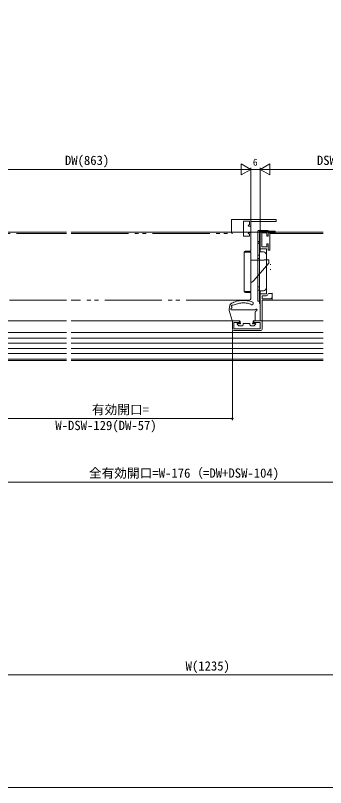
# Model space of a CAD drawing. Units: millimetres, scale not verified. Extents: x -693 to 693, y -1120 to 1122.
# Drawn here: x 112.1 to 307.4, y -1120 to -633.6 of the extents above; entities that cross this region are included whole.
import ezdxf
from ezdxf.enums import TextEntityAlignment as Align

# ---------------------------------------------------------------- set-up
doc = ezdxf.new("R2010")
doc.units = ezdxf.units.MM
doc.header["$LTSCALE"] = 4
doc.linetypes.add('DOUBLE_CHAIN2', pattern=[12.8, 9, -1, 0.6, -0.6, 0.6, -1])
for name, color, linetype, lineweight in [('0-0_0', 7, 'Continuous', 9), ('0-4_YKK_12', 2, 'Continuous', 9), ('0-5_YKK_13', 4, 'Continuous', 9), ('0-6_YKK_D', 6, 'Continuous', 9), ('0-8_YKK_A1', 7, 'Continuous', 9)]:
    doc.layers.add(name, color=color, linetype=linetype, lineweight=lineweight)
doc.styles.add('ＭＳ ゴシック', font='')
doc.styles.get('ＭＳ ゴシック').set_extended_font_data('MS Gothic')

msp = doc.modelspace()

# ---------------------------------------------------------------- linework, layer by layer
at = {"layer": '0-0_0'}
msp.add_lwpolyline([(693, -1120), (-693, -1120), (-693, 1064)], dxfattribs=at)
at = {"layer": '0-4_YKK_12'}
for p, q in [((48.756, -770.06), (144.257, -770.06)), ((147.257, -770.06), (305.92, -770.06)), ((144.257, -826.06), (61.252, -826.06)), ((253.26, -826.06), (147.257, -826.06)), ((305.92, -826.06), (262.053, -826.06)), ((144.257, -833.361), (48.757, -833.361)), ((305.92, -833.361), (147.257, -833.361)), ((144.257, -836.961), (48.757, -836.961)), ((144.257, -839.961), (48.757, -839.961)), ((305.92, -836.961), (147.257, -836.961)), ((305.92, -839.961), (147.257, -839.961)), ((144.257, -843.461), (48.757, -843.461)), ((305.92, -843.461), (147.257, -843.461)), ((48.756, -851.06), (144.257, -851.06)), ((144.257, -846.461), (48.757, -846.461)), ((144.257, -850.06), (48.757, -850.06)), ((305.92, -846.461), (147.257, -846.461)), ((305.92, -850.06), (147.257, -850.06)), ((147.257, -851.06), (305.92, -851.06))]:
    msp.add_line(p, q, dxfattribs=at)
at = {"layer": '0-5_YKK_13', "linetype": 'DOUBLE_CHAIN2'}
for p, q in [((61.656, -771.06), (144.257, -771.06)), ((147.257, -771.06), (248.756, -771.06)), ((272.257, -771.06), (272.257, -781.36)), ((305.92, -771.06), (272.257, -771.06)), ((272.557, -790.56), (272.957, -790.56)), ((272.557, -793.56), (272.957, -793.56)), ((144.257, -813.06), (61.656, -813.06)), ((255.556, -813.06), (147.257, -813.06)), ((246.732, -818.57), (247.125, -816.342)), ((246.786, -819.492), (248.692, -825.847)), ((248.257, -819.06), (263.156, -819.06)), ((263.156, -825.76), (263.156, -820.379)), ((253.252, -826.06), (248.98, -826.06)), ((253.556, -826.36), (253.556, -827.141)), ((261.756, -826.36), (261.756, -827.139)), ((262.061, -826.06), (262.856, -826.06)), ((252.744, -829.073), (251.844, -828.172)), ((253.037, -827.66), (252.056, -827.66)), ((254.556, -829.16), (252.957, -829.16)), ((255.556, -828.16), (255.556, -827.96)), ((259.456, -827.66), (255.856, -827.66)), ((259.756, -828.16), (259.756, -827.96)), ((260.756, -829.16), (262.256, -829.16)), ((262.276, -827.66), (263.156, -827.66)), ((262.469, -829.073), (263.369, -828.172))]:
    msp.add_line(p, q, dxfattribs=at)
at = {"layer": '0-5_YKK_13'}
for p, q in [((264.756, -769.56), (264.756, -776.56)), ((264.756, -769.56), (264.756, -776.56)), ((266.256, -769.06), (265.256, -769.06)), ((266.256, -769.06), (265.256, -769.06)), ((271.256, -769.06), (266.256, -769.06)), ((266.256, -769.06), (266.256, -769.56)), ((266.256, -769.06), (266.256, -769.56)), ((264.756, -776.06), (264.756, -787.66)), ((265.256, -777.06), (265.256, -777.06)), ((265.256, -777.06), (265.256, -777.06)), ((256.256, -782.71), (260.256, -782.71)), ((256.256, -782.71), (256.256, -807.41)), ((260.256, -807.41), (260.256, -782.71)), ((265.756, -782.56), (268.256, -782.56)), ((260.256, -787.76), (268.856, -787.76)), ((264.756, -784.56), (265.756, -784.56)), ((265.756, -786.66), (264.756, -786.66)), ((264.756, -787.66), (264.756, -813.56)), ((271.756, -787.56), (268.856, -787.56)), ((268.856, -787.76), (268.856, -787.56)), ((270.256, -784.56), (270.256, -805.06)), ((270.256, -787.66), (270.256, -788.66)), ((271.756, -787.56), (271.756, -789.56)), ((271.756, -789.56), (262.25, -800.497)), ((256.256, -807.41), (260.256, -807.41)), ((265.756, -804.66), (264.756, -804.66)), ((265.756, -806.66), (264.756, -806.66)), ((265.756, -807.06), (268.256, -807.06))]:
    msp.add_line(p, q, dxfattribs=at)
for points in [[(265.756, -769.56), (265.756, -815.06), (266.256, -815.06), (266.256, -807.06)], [(266.256, -782.56), (266.256, -769.56), (271.256, -769.56), (271.256, -769.06)], [(264.756, -813.56), (265.756, -813.56), (265.756, -788.66), (265.756, -776.06), (264.756, -776.06)]]:
    msp.add_lwpolyline(points, dxfattribs=at)
at = {"layer": '0-5_YKK_13', "linetype": 'DOUBLE_CHAIN2'}
msp.add_lwpolyline([(305.92, -813.06), (273.757, -813.06), (273.756, -808.46)], dxfattribs=at)
at = {"layer": '0-5_YKK_13'}
for centre, radius, start, end in [((265.256, -769.56), 0.5, 90, 180), ((265.256, -769.56), 0.5, 90, 180), ((266.256, -769.56), 0.5, 90, 180.00001), ((266.256, -769.56), 0.5, 90, 180.00001), ((265.256, -776.56), 0.5, 180, 270), ((265.256, -777.56), 0.5, 0.00001, 90), ((268.256, -784.56), 2, 0, 90), ((257.721, -796.56), 6, 295.00246, 319), ((268.256, -805.06), 2, 270, 0)]:
    msp.add_arc(centre, radius, start, end, dxfattribs=at)
at = {"layer": '0-5_YKK_13', "linetype": 'DOUBLE_CHAIN2'}
for centre, radius, start, end in [((249.095, -816.69), 2, 117.65284, 170), ((255.592, -829.09), 16, 68.90866, 117.65284), ((248.67, -816.589), 0.5, 58.4025, 233.96704), ((248.199, -817.236), 0.3, 347.44425, 53.96704), ((249.089, -815.907), 0.3, 238.4025, 296.25788), ((255.592, -829.09), 14.4, 71.1068, 116.25788), ((261.026, -815.002), 0.9, 211.05225, 68.90866), ((248.702, -818.917), 2, 170, 196.69877), ((248.257, -818.56), 0.5, 102.10372, 270), ((248.089, -817.778), 0.3, 282.10372, 349.60142), ((262.547, -820.431), 14.4, 167.44425, 169.60142), ((262.023, -817.412), 2, 304.52377, 319.81846), ((263.456, -820.379), 0.3, 117.93775, 180), ((262.379, -818.347), 2, 297.93775, 337.4517), ((263.856, -818.961), 0.4, 337.4517, 139.81846), ((248.98, -825.76), 0.3, 196.69877, 270), ((253.256, -826.36), 0.3, 0, 90.95009), ((262.056, -826.36), 0.3, 89.04991, 180), ((262.856, -825.76), 0.3, 270, 0), ((252.056, -827.96), 0.3, 90, 225), ((252.957, -828.86), 0.3, 225, 270), ((253.037, -827.96), 0.3, 30, 90), ((253.556, -827.66), 0.3, 210, 60), ((253.856, -827.141), 0.3, 180, 240), ((254.556, -828.16), 1, 270, 0), ((255.856, -827.96), 0.3, 89.99958, 180), ((259.456, -827.96), 0.3, 0, 90.00042), ((260.756, -828.16), 1, 180, 270), ((261.756, -827.66), 0.3, 120, 330), ((261.456, -827.141), 0.3, 300, 0.31003), ((262.276, -827.96), 0.3, 90, 150), ((262.256, -828.86), 0.3, 270, 315), ((263.156, -827.96), 0.3, 315, 90)]:
    msp.add_arc(centre, radius, start, end, dxfattribs=at)
at = {"layer": '0-6_YKK_D'}
for p, q in [((260.256, -730.56), (254.194, -727.06)), ((254.194, -727.06), (254.194, -734.06)), ((260.256, -755.06), (260.256, -729.56)), ((260.256, -769.86), (260.256, -729.56)), ((266.256, -730.56), (272.319, -727.06)), ((266.256, -769.36), (266.256, -729.56)), ((266.256, -755.06), (266.256, -729.56)), ((272.319, -734.06), (272.319, -727.06)), ((68.256, -730.56), (253.256, -730.56)), ((260.256, -730.56), (248.132, -730.56)), ((260.256, -730.56), (254.194, -734.06)), ((266.256, -730.56), (260.256, -730.56)), ((266.256, -730.56), (272.319, -734.06)), ((266.256, -730.56), (278.381, -730.56)), ((405.257, -730.56), (273.256, -730.56)), ((248.756, -832.06), (248.756, -888.56)), ((106.737, -887.56), (248.756, -887.56)), ((106.737, -927.56), (347.776, -927.56)), ((35.256, -1049.06), (438.256, -1049.06))]:
    msp.add_line(p, q, dxfattribs=at)
msp.add_circle((248.756, -887.56), 0.425, dxfattribs=at)
at = {"layer": '0-8_YKK_A1'}
for p, q in [((256.256, -782.76), (256.256, -807.36)), ((259.256, -813.06), (255.556, -813.06)), ((249.756, -832.06), (266.556, -832.06))]:
    msp.add_line(p, q, dxfattribs=at)
for points in [[(248.756, -771.06), (248.256, -770.56), (248.256, -762.06), (276.256, -762.06), (276.256, -763.46), (260.256, -763.46), (260.256, -766.36), (258.881, -766.36), (258.72, -765.973), (259.456, -765.236), (259.456, -763.16), (255.756, -763.16), (255.756, -772.66), (259.456, -772.66), (259.456, -771.485), (258.72, -770.748), (258.881, -770.36), (260.256, -770.36), (260.256, -782.06), (256.956, -782.06)], [(271.556, -770.56), (275.756, -770.56), (275.756, -769.56), (266.256, -769.56), (266.256, -780.56), (270.256, -780.56), (270.256, -809.06), (266.256, -809.06), (266.256, -826.06), (262.156, -826.06), (262.156, -827.06), (266.256, -827.06), (266.256, -831.06), (249.756, -831.06), (249.756, -827.06), (253.156, -827.06), (253.156, -826.06), (248.756, -826.06), (248.756, -831.06)], [(271.556, -770.56), (271.256, -770.86), (271.256, -772.56), (270.456, -772.56), (270.456, -770.56), (267.356, -770.56), (267.356, -779.46), (270.456, -779.46), (270.456, -777.56), (271.256, -777.56), (271.256, -779.26), (271.306, -779.393), (271.356, -779.525), (271.356, -781.36), (272.257, -781.36)], [(256.956, -808.06), (260.256, -808.06), (260.256, -812.06)], [(267.556, -831.06), (267.556, -813.06), (273.756, -813.06), (273.756, -811.86), (273.386, -811.707), (272.932, -812.16), (267.556, -812.16), (267.556, -810.16), (269.956, -810.16)], [(271.335, -809.007), (271.63, -808.76), (273.456, -808.76), (273.756, -808.46)]]:
    msp.add_lwpolyline(points, dxfattribs=at)
for centre, radius, start, end in [((256.956, -782.76), 0.7, 89.99998, 180.00002), ((256.956, -807.36), 0.7, 180.00002, 270), ((259.256, -812.06), 1, 270, 0), ((269.956, -808.76), 1.4, 270, 349.83577), ((249.756, -831.06), 1, 180.00002, 270), ((266.556, -831.06), 1, 270, 0)]:
    msp.add_arc(centre, radius, start, end, dxfattribs=at)

# ---------------------------------------------------------------- texts
at = {"layer": '0-6_YKK_D', "style": 'ＭＳ ゴシック'}
for s, height, p in [('DW(863)', 5.865, (143.263, -729.56)), ('6', 4.399, (261.656, -729.56)), ('DSW(300)', 5.865, (301.957, -729.56)), ('有効開口=', 5.865, (160.253, -886.56)), ('W-DSW-129(DW-57)', 5.865, (137.213, -896.56)), ('全有効開口=W-176（=DW+DSW-104)', 5.865, (158.35, -926.56)), ('W(1235)', 5.865, (219.263, -1048.06))]:
    msp.add_text(s, height=height, dxfattribs=at).set_placement(p, align=Align.BOTTOM_LEFT)

doc.saveas('drawing.dxf')
